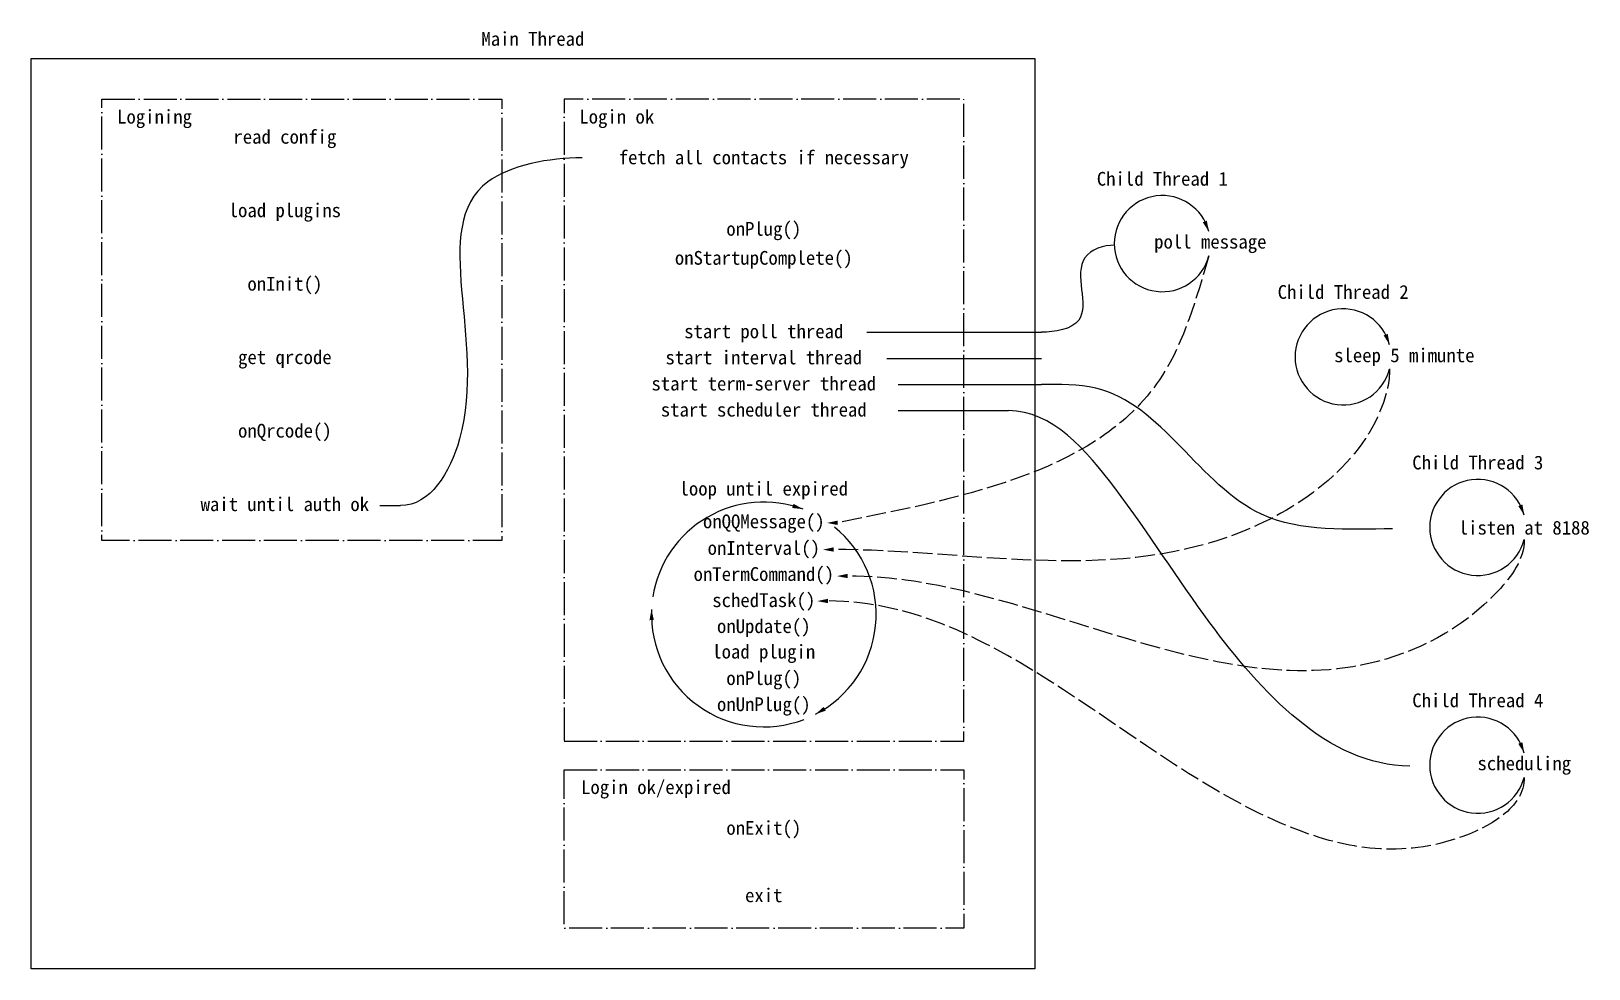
# Model space of a CAD drawing. Header units: millimetres. Extents: x 117 to 400, y 74 to 244.
import ezdxf
from ezdxf.enums import TextEntityAlignment as Align

# ---------------------------------------------------------------- set-up
doc = ezdxf.new("R2010")
doc.units = ezdxf.units.MM
doc.linetypes.add('ACAD_ISO02W100', pattern=[15, 12, -3])
doc.linetypes.add('ACAD_ISO04W100', pattern=[30, 24, -3, 0, -3])
doc.styles.get("Standard").update_dxf_attribs({"font": ''})
doc.styles.get('Standard').set_extended_font_data('NSimSun')

msp = doc.modelspace()

# ---------------------------------------------------------------- linework, layer by layer
for p, q in [((269.03, 189.8), (300.74, 189.8)), ((272.66, 185.05), (300.74, 185.05)), ((274.71, 180.31), (300.74, 180.31)), ((274.71, 175.57), (294.76, 175.57)), ((180.56, 158.31), (184.27, 158.31))]:
    msp.add_line(p, q)
msp.add_lwpolyline([(299.53, 74.16), (117.18, 74.16), (117.18, 239.5), (299.53, 239.5)], close=True)
at = {"color": 8, "linetype": 'ACAD_ISO04W100', "ltscale": 0.25, "flags": 128}
for points in [[(130.04, 232.13), (202.68, 232.13), (202.68, 151.99), (130.04, 151.99)], [(214.03, 115.53), (286.67, 115.53), (286.67, 232.13), (214.03, 232.13)], [(214.03, 110.33), (286.67, 110.33), (286.67, 81.53), (214.03, 81.53)]]:
    msp.add_lwpolyline(points, close=True, dxfattribs=at)
for points in [[(163.28, 214.56, 0, 0.8, 0), (163.28, 216.52, 0, 0, 0), (163.28, 222.4, 0, 0, 0)], [(221.62, 221.48, 0, 0.8, 0), (219.66, 221.48, 0, 0, 0), (217.28, 221.48, 0, 0, 0)], [(250.3, 210.82, 0, 0.8, 0), (250.3, 212.78, 0, 0, 0), (250.3, 218.65, 0, 0, 0)], [(163.28, 201.22, 0, 0.8, 0), (163.28, 203.18, 0, 0, 0), (163.28, 209.05, 0, 0, 0)], [(331.16, 208.1, 0, 0.8, 0), (330.44, 209.92, 0, 0, 0)], [(318.2, 205.62, 0, 0.8, 0), (316.24, 205.62, 0, 0, 0), (314.06, 205.62, 0, 0, 0)], [(250.3, 192.57, 0, 0.8, 0), (250.3, 194.53, 0, 0, 0), (250.3, 200.41, 0, 0, 0)], [(163.28, 187.87, 0, 0.8, 0), (163.28, 189.83, 0, 0, 0), (163.28, 195.7, 0, 0, 0)], [(364.02, 187.53, 0, 0.8, 0), (363.31, 189.36, 0, 0, 0)], [(351.07, 185.05, 0, 0.8, 0), (349.11, 185.05, 0, 0, 0), (300.74, 185.05, 0, 0, 0)], [(163.28, 174.52, 0, 0.8, 0), (163.28, 176.48, 0, 0, 0), (163.28, 182.36, 0, 0, 0)], [(250.3, 165.08, 0, 0.8, 0), (250.3, 167.04, 0, 0, 0), (250.3, 172.91, 0, 0, 0)], [(163.28, 161.17, 0, 0.8, 0), (163.28, 163.13, 0, 0, 0), (163.28, 169.01, 0, 0, 0)], [(257.46, 157.66, 0, 0.8, 0), (255.59, 158.25, 0, 0, 0)], [(388.49, 156.55, 0, 0.8, 0), (387.77, 158.37, 0, 0, 0)], [(375.53, 154.07, 0, 0.8, 0), (373.57, 154.07, 0, 0, 0), (364.56, 154.07, 0, 0, 0)], [(229.9, 139.46, 0, 0.8, 0), (229.93, 137.5, 0, 0, 0)], [(259.69, 120.4, 0, 0.8, 0), (261.38, 121.41, 0, 0, 0)], [(250.3, 102.37, 0, 0.8, 0), (250.3, 104.33, 0, 0, 0), (250.3, 117.71, 0, 0, 0)], [(388.49, 113.35, 0, 0.8, 0), (387.77, 115.18, 0, 0, 0)], [(378.66, 111, 0, 0.8, 0), (376.7, 111, 0, 0, 0), (367.69, 111, 0, 0, 0)], [(250.3, 89.89, 0, 0.8, 0), (250.3, 91.85, 0, 0, 0), (250.3, 97.13, 0, 0, 0)]]:
    msp.add_lwpolyline(points, format="xyseb")
at = {"color": 8, "linetype": 'ACAD_ISO02W100', "ltscale": 0.25}
for points in [[(261.78, 155.16, 0, 0.8, 0), (263.74, 155.18, 0, 0, 0)], [(261.05, 150.3, 0, 0.8, 0), (263.01, 150.33, 0, 0, 0)], [(263.6, 145.5, 0, 0.8, 0), (265.56, 145.52, 0, 0, 0)], [(260.02, 140.96, 0, 0.8, 0), (261.98, 140.98, 0, 0, 0)]]:
    msp.add_lwpolyline(points, format="xyseb", dxfattribs=at)
for centre, radius, start, end in [((322.72, 205.89), 8.73, 14.6573, 345.3414), ((355.58, 185.32), 8.73, 14.6573, 345.3414), ((380.04, 154.34), 8.73, 14.6573, 345.3414), ((250.3, 138.53), 20.42, 69.4686, 171.0416), ((250.3, 138.53), 20.42, 297.3954, 51.0416), ((250.3, 138.53), 20.42, 177.3954, 291.0416), ((380.04, 111.15), 8.73, 14.6573, 345.3414)]:
    msp.add_arc(centre, radius, start, end)
at = {"start_tangent": (-1, 0), "end_tangent": (-1, 0)}
for points in [[(217.28, 221.48), (200.14, 217.1), (195.03, 170.46), (184.27, 158.31)], [(314.06, 205.62), (308.64, 203.32), (307.53, 192.01), (300.74, 189.8)], [(364.56, 154.07), (340.77, 156.72), (310.61, 179.66), (300.74, 180.31)], [(367.69, 111), (331.38, 137), (314.07, 161.54), (294.76, 175.57)]]:
    msp.add_spline(points, degree=3, dxfattribs=at)
at = {"color": 8, "linetype": 'ACAD_ISO02W100', "ltscale": 0.3, "end_tangent": (-1, 0)}
msp.add_spline([(331.16, 203.68), (322.74, 181.97), (263.74, 155.18)], degree=3, dxfattribs=at)
at = {"color": 8, "linetype": 'ACAD_ISO02W100', "ltscale": 0.3, "start_tangent": (0, -1), "end_tangent": (-1, 0)}
for points in [[(364.02, 183.12), (362.67, 176.43), (335.76, 153.01), (263.01, 150.33)], [(388.49, 152.13), (383.67, 142.74), (360.22, 129.6), (265.56, 145.52)], [(388.49, 108.94), (376.23, 97.83), (345.86, 99.95), (261.98, 140.98)]]:
    msp.add_spline(points, degree=3, dxfattribs=at)

# ---------------------------------------------------------------- texts
for s, p in [('Main Thread', (208.35, 241.84)), ('Logining', (139.6, 227.7)), ('Login ok', (223.59, 227.7)), ('read config', (163.28, 224.05)), ('fetch all contacts if necessary', (250.3, 220.31)), ('Child Thread 1', (322.72, 216.42)), ('load plugins', (163.28, 210.7)), ('Child Thread 2', (355.58, 195.86)), ('start poll thread', (250.3, 188.71)), ('get qrcode', (163.28, 184.01)), ('start interval thread', (250.3, 183.97)), ('start term-server thread', (250.3, 179.22)), ('start scheduler thread', (250.3, 174.48)), ('Child Thread 3', (380.04, 164.88)), ('wait until auth ok', (163.28, 157.31)), ('Child Thread 4', (380.04, 121.68)), ('Login ok/expired', (230.71, 105.91)), ('exit', (250.3, 86.27))]:
    msp.add_text(s, height=2.5).set_placement(p, align=Align.CENTER)
at = {"color": 1}
for s, p in [('onPlug()', (250.3, 207.33)), ('onStartupComplete()', (250.3, 202.06)), ('onInit()', (163.28, 197.35)), ('onQrcode()', (163.28, 170.66)), ('onExit()', (250.3, 98.51))]:
    msp.add_text(s, height=2.5, dxfattribs=at).set_placement(p, align=Align.CENTER)
for s, p in [('poll message', (331.44, 205.89)), ('sleep 5 mimunte', (366.69, 185.32)), ('loop until expired', (250.3, 161.1)), ('listen at 8188', (388.49, 154.34)), ('onTermCommand()', (250.3, 145.68)), ('load plugin', (250.3, 131.44)), ('scheduling', (388.49, 111.15))]:
    msp.add_text(s, height=2.5).set_placement(p, align=Align.MIDDLE)
for s, p in [('onQQMessage()', (250.3, 155.17)), ('onInterval()', (250.3, 150.42)), ('schedTask()', (250.3, 140.93)), ('onUpdate()', (250.3, 136.19)), ('onPlug()', (250.3, 126.7)), ('onUnPlug()', (250.3, 121.95))]:
    msp.add_text(s, height=2.5, dxfattribs=at).set_placement(p, align=Align.MIDDLE)

doc.saveas('drawing.dxf')
